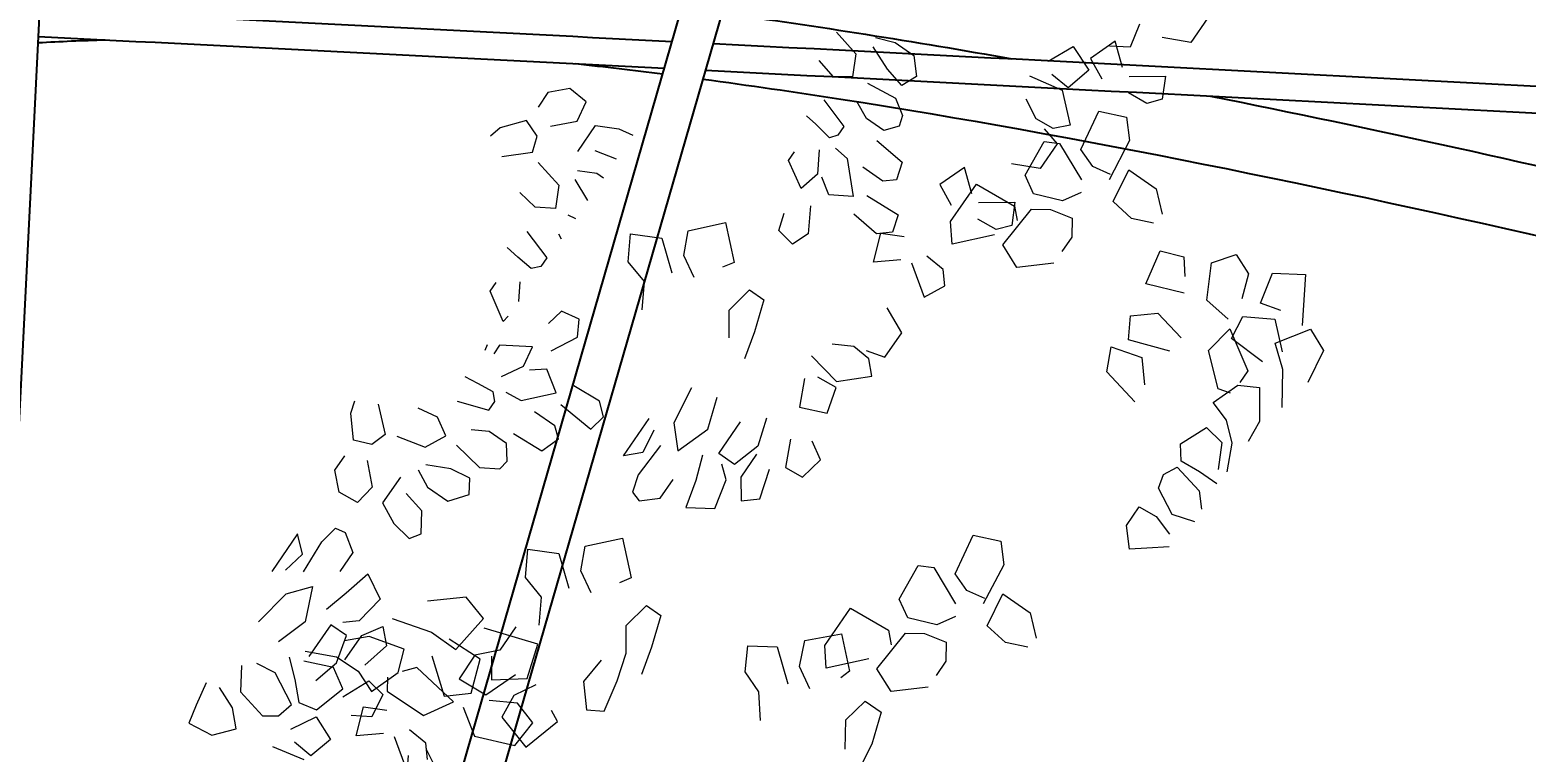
# Model space of a CAD drawing. Header units: metres. Extents: x 10 to 239, y 2 to 253.
# Drawn here: x 65.329 to 66.431, y 175.148 to 175.68 of the extents above; entities that cross this region are included whole.
import ezdxf

# ---------------------------------------------------------------- set-up
doc = ezdxf.new("R2010")
doc.units = ezdxf.units.M
doc.header["$MEASUREMENT"] = 0
doc.layers.get('Defpoints').update_dxf_attribs({"color": 9})
for name, color, linetype in [('-cotas', 252, 'Continuous'), ('1', 7, 'Continuous'), ('1estruct arco', 7, 'Continuous'), ('1lianas', 9, 'Continuous')]:
    doc.layers.add(name, color=color, linetype=linetype)
doc.layers.add('bloques veg', color=7, linetype='Continuous', lineweight=0, true_color=0xbbd5a5)
doc.styles.get("Standard").update_dxf_attribs({"font": 'arial.ttf'})
doc.dimstyles.get("Standard").update_dxf_attribs({"dimtxt": 0.18, "dimasz": 0.18, "dimexe": 0.18, "dimexo": 0.0625, "dimgap": 0.09, "dimtad": 0, "dimtih": 1, "dimtoh": 1, "dimdec": 4, "dimzin": 0, "dimdsep": 46, "dimtxsty": 'Standard', "dimcen": 0.09, "dimadec": 0, "dimazin": 0, "dimtfac": 1, "dimtdec": 4, "dimtofl": 0, "dimtmove": 0, "dimatfit": 3, "dimfxl": 1, "dimtolj": 1, "dimtzin": 0, "dimarcsym": 0})

# ---------------------------------------------------------------- blocks, each defined once
blk = doc.blocks.new('A$C0C3707A3')
at = {"layer": 'bloques veg'}
for p, q in [((2.06742, 0.61882), (2.04484, 0.61626)), ((2.07772, 0.60645), (2.06742, 0.61882)), ((2.02429, 0.6061), (2.04732, 0.59831)), ((2.06167, 0.58819), (2.07772, 0.60645)), ((2.01084, 0.59552), (1.99644, 0.59282)), ((2.03141, 0.58823), (2.01084, 0.59552)), ((2.04732, 0.59831), (2.06167, 0.58819)), ((2.10958, 0.59172), (2.07808, 0.60074)), ((1.97365, 0.58671), (1.99196, 0.58348)), ((2.0281, 0.57454), (2.03141, 0.58823)), ((2.07593, 0.58271), (2.05775, 0.59412)), ((2.10338, 0.57145), (2.10958, 0.59172)), ((1.93645, 0.57791), (1.93589, 0.56263)), ((1.95615, 0.57388), (1.94543, 0.57915)), ((1.96417, 0.58301), (1.96766, 0.56998)), ((1.99016, 0.57718), (1.97293, 0.5807)), ((1.99582, 0.56473), (1.99016, 0.57718)), ((1.99196, 0.58348), (2.00464, 0.57524)), ((2.03895, 0.57745), (2.03027, 0.57513)), ((2.06055, 0.55764), (2.03895, 0.57745)), ((2.04756, 0.58441), (2.05504, 0.56082)), ((2.07082, 0.56272), (2.07593, 0.58271)), ((2.08245, 0.58445), (2.08268, 0.57056)), ((1.96572, 0.5555), (1.95615, 0.57388)), ((1.96766, 0.56998), (1.97006, 0.55667)), ((2.00464, 0.57524), (2.01247, 0.56338)), ((2.01247, 0.56338), (2.0281, 0.57454)), ((2.02187, 0.57171), (2.02174, 0.56353)), ((2.08268, 0.57056), (2.10338, 0.57145)), ((1.91591, 0.56775), (1.91013, 0.55457)), ((1.93141, 0.55329), (1.92358, 0.56515)), ((1.93589, 0.56263), (1.94894, 0.54868)), ((1.98049, 0.55248), (1.99582, 0.56473)), ((2.02174, 0.56353), (2.04297, 0.54944)), ((2.05504, 0.56082), (2.07082, 0.56272)), ((1.91013, 0.55457), (1.90594, 0.54414)), ((1.93353, 0.54106), (1.93141, 0.55329)), ((1.9582, 0.54884), (1.96572, 0.5555)), ((1.97006, 0.55667), (1.98049, 0.55248)), ((2.04297, 0.54944), (2.06055, 0.55764)), ((2.06605, 0.55447), (2.07288, 0.53768)), ((2.0979, 0.55718), (2.08125, 0.55854)), ((2.10681, 0.54561), (2.0979, 0.55718)), ((1.90594, 0.54414), (1.91942, 0.53728)), ((1.94894, 0.54868), (1.9582, 0.54884)), ((2.09641, 0.53235), (2.10681, 0.54561)), ((1.91942, 0.53728), (1.93353, 0.54106)), ((2.07288, 0.53768), (2.09641, 0.53235)), ((2.03409, 0.52612), (2.0321, 0.49883)), ((2.05452, 0.51066), (2.04465, 0.53012)), ((1.9961, 0.51595), (2.00822, 0.49243)), ((2.02426, 0.51069), (2.00833, 0.51806)), ((2.07231, 0.52241), (2.06974, 0.49729)), ((2.09426, 0.51433), (2.08245, 0.51931)), ((2.02407, 0.4897), (2.02426, 0.51069)), ((2.04716, 0.49472), (2.05452, 0.51066)), ((2.09261, 0.49876), (2.09426, 0.51433)), ((1.82485, 0.5038), (1.82291, 0.48932)), ((1.84621, 0.49789), (1.83216, 0.50692)), ((2.0321, 0.49883), (2.04716, 0.49472)), ((2.06974, 0.49729), (2.09261, 0.49876)), ((1.85174, 0.47726), (1.84621, 0.49789)), ((2.00822, 0.49243), (2.02407, 0.4897)), ((2.1294, 0.48302), (2.11535, 0.49206)), ((1.82291, 0.48932), (1.82915, 0.4747)), ((2.10804, 0.48893), (2.1061, 0.47445)), ((2.13493, 0.4624), (2.1294, 0.48302)), ((1.82915, 0.4747), (1.85174, 0.47726)), ((2.1061, 0.47445), (2.11235, 0.45984)), ((2.22525, 0.47264), (2.22202, 0.45433)), ((2.24371, 0.47759), (2.22525, 0.47264)), ((1.86955, 0.47157), (1.84154, 0.46755)), ((1.84509, 0.46734), (1.84612, 0.45482)), ((1.88302, 0.46471), (1.86955, 0.47157)), ((1.88087, 0.44668), (1.88302, 0.46471)), ((2.18472, 0.4676), (2.17887, 0.45905)), ((2.19949, 0.46458), (2.18472, 0.4676)), ((2.19141, 0.44263), (2.19949, 0.46458)), ((1.79892, 0.45729), (1.78806, 0.45439)), ((1.81043, 0.4534), (1.79892, 0.45729)), ((1.84612, 0.45482), (1.85366, 0.44404)), ((2.11235, 0.45984), (2.13493, 0.4624)), ((2.15274, 0.4567), (2.12473, 0.45269)), ((2.16621, 0.44984), (2.15274, 0.4567)), ((2.17887, 0.45905), (2.18128, 0.44574)), ((1.77938, 0.45206), (1.76884, 0.43062)), ((1.81096, 0.43842), (1.81043, 0.4534)), ((1.82788, 0.45342), (1.81877, 0.444)), ((1.85281, 0.42985), (1.83555, 0.45082)), ((1.85366, 0.44404), (1.88087, 0.44668)), ((2.12828, 0.45248), (2.12931, 0.43995)), ((2.16406, 0.43182), (2.16621, 0.44984)), ((1.80706, 0.4269), (1.81096, 0.43842)), ((1.81877, 0.444), (1.81691, 0.42489)), ((2.06257, 0.4372), (2.05203, 0.41576)), ((2.08211, 0.44243), (2.07126, 0.43952)), ((2.09362, 0.43854), (2.08211, 0.44243)), ((2.09415, 0.42355), (2.09362, 0.43854)), ((2.11107, 0.43856), (2.10196, 0.42914)), ((2.12931, 0.43995), (2.13685, 0.42918)), ((2.2253, 0.43775), (2.20923, 0.43694)), ((1.73286, 0.43029), (1.716, 0.42809)), ((1.75414, 0.42901), (1.73286, 0.43029)), ((1.75734, 0.41707), (1.75414, 0.42901)), ((1.76884, 0.43062), (1.77942, 0.41717)), ((1.85079, 0.42), (1.85281, 0.42985)), ((2.10196, 0.42914), (2.1001, 0.41002)), ((2.136, 0.41499), (2.11875, 0.43596)), ((2.13685, 0.42918), (2.16406, 0.43182)), ((2.19533, 0.4367), (2.20967, 0.42659)), ((2.20923, 0.43694), (2.20562, 0.42434)), ((1.77942, 0.41717), (1.80706, 0.4269)), ((1.80534, 0.41597), (1.79708, 0.42074)), ((1.81691, 0.42489), (1.82633, 0.41578)), ((1.82633, 0.41578), (1.85079, 0.42)), ((2.09025, 0.41204), (2.09415, 0.42355)), ((2.19405, 0.41542), (2.18405, 0.4267)), ((2.20967, 0.42659), (2.19405, 0.41542)), ((1.72412, 0.41515), (1.74193, 0.40945)), ((1.74193, 0.40945), (1.75734, 0.41707)), ((1.81044, 0.38825), (1.80534, 0.41597)), ((2.05203, 0.41576), (2.06261, 0.40231)), ((2.06261, 0.40231), (2.09025, 0.41204)), ((2.1352, 0.41361), (2.11675, 0.40867)), ((2.13398, 0.40514), (2.136, 0.41499)), ((2.14166, 0.40255), (2.1352, 0.41361)), ((2.14931, 0.41739), (2.14375, 0.40776)), ((2.16887, 0.40518), (2.14931, 0.41739)), ((2.18667, 0.41693), (2.17155, 0.40823)), ((2.19754, 0.4024), (2.18667, 0.41693)), ((1.78363, 0.41015), (1.76903, 0.38646)), ((2.07622, 0.40363), (2.07037, 0.39508)), ((2.09099, 0.4006), (2.07622, 0.40363)), ((2.08853, 0.40111), (2.08027, 0.40587)), ((2.1001, 0.41002), (2.10952, 0.40091)), ((2.10952, 0.40091), (2.13398, 0.40514)), ((2.11675, 0.40867), (2.11352, 0.39035)), ((2.14375, 0.40776), (2.14587, 0.39553)), ((2.17035, 0.38231), (2.16887, 0.40518)), ((2.17155, 0.40823), (2.17612, 0.39549)), ((2.1833, 0.39043), (2.19754, 0.4024)), ((1.77206, 0.40123), (1.76613, 0.39732)), ((1.79299, 0.38823), (1.77206, 0.40123)), ((2.06682, 0.39529), (2.05223, 0.3716)), ((2.07037, 0.39508), (2.07277, 0.38176)), ((2.08291, 0.37866), (2.09099, 0.4006)), ((2.09363, 0.37339), (2.08853, 0.40111)), ((2.14587, 0.39553), (2.15558, 0.38533)), ((1.76903, 0.38646), (1.78222, 0.38069)), ((1.78107, 0.36759), (1.79299, 0.38823)), ((1.78222, 0.38069), (1.81044, 0.38825)), ((1.75304, 0.38102), (1.76413, 0.37003)), ((2.01416, 0.36605), (2.02544, 0.37606)), ((2.02544, 0.37606), (2.03478, 0.37158)), ((1.76413, 0.37003), (1.78107, 0.36759)), ((2.03478, 0.37158), (2.03936, 0.35885)), ((2.05223, 0.3716), (2.06541, 0.36583)), ((2.06541, 0.36583), (2.09363, 0.37339)), ((2.08683, 0.37273), (2.10117, 0.36261)), ((1.77125, 0.35216), (1.75111, 0.36654)), ((1.96936, 0.35522), (1.98782, 0.36016)), ((1.98782, 0.36016), (1.99978, 0.34591)), ((2.03213, 0.35109), (2.01416, 0.36605)), ((2.08555, 0.35145), (2.07555, 0.36273)), ((2.10117, 0.36261), (2.08555, 0.35145)), ((1.72318, 0.35789), (1.74019, 0.35082)), ((1.74019, 0.35082), (1.7494, 0.33816)), ((1.76555, 0.33434), (1.77125, 0.35216)), ((1.94442, 0.33108), (1.95525, 0.35143)), ((1.95525, 0.35143), (1.96489, 0.34587)), ((1.96931, 0.3424), (1.96936, 0.35522)), ((1.96489, 0.34587), (1.96917, 0.33422)), ((2.0317, 0.344), (2.02434, 0.32806)), ((1.7494, 0.33816), (1.76555, 0.33434)), ((1.87927, 0.33108), (1.8936, 0.3384)), ((1.8936, 0.3384), (1.90302, 0.32929)), ((1.92099, 0.31433), (1.92314, 0.33236)), ((1.92314, 0.33236), (1.94058, 0.33238)), ((1.94058, 0.33238), (1.94299, 0.31906)), ((1.96917, 0.33422), (1.96586, 0.32054)), ((2.04656, 0.33296), (2.04208, 0.32362)), ((2.04345, 0.32621), (2.04647, 0.34098)), ((2.05829, 0.33261), (2.04656, 0.33296)), ((2.06331, 0.30953), (2.05829, 0.33261)), ((1.88139, 0.31884), (1.87927, 0.33108)), ((1.95458, 0.31054), (1.94442, 0.33108)), ((2.02434, 0.32806), (2.04345, 0.32621)), ((2.04208, 0.32362), (2.0492, 0.30575)), ((2.07914, 0.32424), (2.07546, 0.31628)), ((2.09087, 0.32389), (2.07914, 0.32424)), ((2.09857, 0.30385), (2.09087, 0.32389)), ((1.8997, 0.31561), (1.88139, 0.31884)), ((2.07546, 0.31628), (2.07953, 0.30108)), ((1.85173, 0.29927), (1.857, 0.30998)), ((1.857, 0.30998), (1.87691, 0.3095)), ((1.9393, 0.3111), (1.92099, 0.31433)), ((2.11202, 0.31444), (2.10617, 0.30589)), ((2.11911, 0.31401), (2.11202, 0.31444)), ((2.12824, 0.30599), (2.11911, 0.31401)), ((2.14582, 0.31419), (2.13722, 0.30723)), ((2.13722, 0.30723), (2.14396, 0.29508)), ((2.15792, 0.30812), (2.14582, 0.31419)), ((2.1617, 0.29401), (2.15792, 0.30812)), ((1.866, 0.29378), (1.85173, 0.29927)), ((1.88336, 0.29843), (1.866, 0.29378)), ((1.88829, 0.29743), (1.87238, 0.28735)), ((1.90711, 0.29665), (1.88829, 0.29743)), ((2.05963, 0.30156), (2.05552, 0.2865)), ((2.08136, 0.28993), (2.05963, 0.30156)), ((2.10617, 0.30589), (2.10966, 0.29286)), ((2.13131, 0.28587), (2.12824, 0.30599)), ((2.08506, 0.28046), (2.08136, 0.28993)), ((2.10966, 0.29286), (2.11799, 0.28346)), ((2.14396, 0.29508), (2.15455, 0.28163)), ((2.16056, 0.28091), (2.1617, 0.29401)), ((1.83592, 0.26711), (1.84161, 0.28492)), ((1.84161, 0.28492), (1.86123, 0.28552)), ((1.86123, 0.28552), (1.86978, 0.27967)), ((1.87238, 0.28735), (1.87557, 0.27541)), ((1.87557, 0.27541), (1.89945, 0.2818)), ((2.02751, 0.28249), (2.01782, 0.27524)), ((2.04503, 0.27787), (2.02751, 0.28249)), ((2.05552, 0.2865), (2.06465, 0.27848)), ((2.10004, 0.28098), (2.09353, 0.27924)), ((2.11179, 0.26319), (2.10004, 0.28098)), ((1.74408, 0.27645), (1.72555, 0.27614)), ((1.76536, 0.27517), (1.74408, 0.27645)), ((1.76827, 0.26432), (1.76536, 0.27517)), ((2.01782, 0.27524), (2.02319, 0.26388)), ((2.06552, 0.27522), (2.05337, 0.26847)), ((2.08058, 0.27111), (2.06552, 0.27522)), ((2.09353, 0.27924), (2.09006, 0.27482)), ((2.09006, 0.27482), (2.09543, 0.26346)), ((2.13176, 0.27552), (2.12786, 0.264)), ((2.14653, 0.27249), (2.13176, 0.27552)), ((2.15552, 0.25629), (2.14653, 0.27249)), ((1.69524, 0.26143), (1.71652, 0.26271)), ((1.71652, 0.26271), (1.73505, 0.26239)), ((1.73505, 0.26239), (1.75178, 0.25641)), ((1.75178, 0.25641), (1.76827, 0.26432)), ((1.85445, 0.26742), (1.83592, 0.26711)), ((1.8711, 0.26606), (1.85445, 0.26742)), ((1.86837, 0.25021), (1.88804, 0.26362)), ((1.88804, 0.26362), (1.90932, 0.26234)), ((1.9568, 0.27103), (1.93826, 0.27072)), ((1.97808, 0.26975), (1.9568, 0.27103)), ((1.98099, 0.2589), (1.97808, 0.26975)), ((2.02319, 0.26388), (2.03492, 0.26353)), ((2.05337, 0.26847), (2.0675, 0.25481)), ((2.09543, 0.26346), (2.09855, 0.25615)), ((2.12786, 0.264), (2.13461, 0.25185)), ((1.69233, 0.25057), (1.69524, 0.26143)), ((1.94776, 0.25698), (1.96449, 0.25099)), ((1.96449, 0.25099), (1.98099, 0.2589)), ((2.0675, 0.25481), (2.07401, 0.25656)), ((1.70882, 0.24266), (1.69233, 0.25057)), ((1.72555, 0.24865), (1.70882, 0.24266)), ((1.78161, 0.24928), (1.77626, 0.24319)), ((1.80392, 0.23548), (1.78161, 0.24928)), ((1.82987, 0.23757), (1.83594, 0.24966)), ((1.83594, 0.24966), (1.85005, 0.25344)), ((1.88459, 0.24176), (1.86837, 0.25021)), ((1.90934, 0.2449), (1.88459, 0.24176)), ((1.83379, 0.23163), (1.82987, 0.23757)), ((1.86802, 0.23848), (1.84551, 0.23129)), ((1.99432, 0.24386), (1.98897, 0.23777)), ((2.01664, 0.23006), (1.99432, 0.24386)), ((1.65668, 0.22173), (1.67899, 0.23553)), ((1.67899, 0.23553), (1.68434, 0.22945)), ((1.76397, 0.22826), (1.77506, 0.21727)), ((1.79092, 0.21454), (1.80392, 0.23548)), ((1.84551, 0.23129), (1.83379, 0.23163)), ((1.85999, 0.22935), (1.85364, 0.21834)), ((1.87577, 0.23125), (1.85999, 0.22935)), ((2.00363, 0.20912), (2.01664, 0.23006)), ((1.66968, 0.2008), (1.65668, 0.22173)), ((1.85364, 0.21834), (1.88186, 0.2259)), ((1.97669, 0.22284), (1.98778, 0.21185)), ((1.69663, 0.21452), (1.68554, 0.20353)), ((1.7808, 0.2002), (1.76204, 0.21378)), ((1.77506, 0.21727), (1.79092, 0.21454)), ((1.98778, 0.21185), (2.00363, 0.20912)), ((1.68554, 0.20353), (1.66968, 0.2008)), ((1.73331, 0.20376), (1.75083, 0.19915)), ((1.99351, 0.19478), (1.97475, 0.20836)), ((1.6798, 0.18645), (1.69856, 0.20004)), ((1.75083, 0.19915), (1.75925, 0.18511)), ((1.77677, 0.1805), (1.7808, 0.2002)), ((1.86279, 0.19287), (1.87306, 0.19795)), ((1.87136, 0.16957), (1.86279, 0.19287)), ((1.87306, 0.19795), (1.88161, 0.1921)), ((1.94602, 0.19834), (1.96355, 0.19373)), ((1.96355, 0.19373), (1.97196, 0.1797)), ((1.98948, 0.17508), (1.99351, 0.19478)), ((1.68383, 0.16676), (1.6798, 0.18645)), ((1.70977, 0.18541), (1.70135, 0.17137)), ((1.72729, 0.19002), (1.70977, 0.18541)), ((1.75925, 0.18511), (1.77677, 0.1805)), ((1.88161, 0.1921), (1.88547, 0.17335)), ((1.83922, 0.16794), (1.85, 0.17548)), ((1.85, 0.17548), (1.85717, 0.17042)), ((1.97196, 0.1797), (1.98948, 0.17508)), ((1.70135, 0.17137), (1.68383, 0.16676)), ((1.84366, 0.14703), (1.83922, 0.16794)), ((1.85717, 0.17042), (1.86124, 0.15523)), ((1.62829, 0.16494), (1.63763, 0.16046)), ((1.63763, 0.16046), (1.64221, 0.14773)), ((1.86524, 0.14466), (1.87745, 0.16422)), ((1.87745, 0.16422), (1.88962, 0.15352)), ((1.90164, 0.15209), (1.91559, 0.16514)), ((1.91559, 0.16514), (1.92681, 0.16233)), ((1.92681, 0.16233), (1.92784, 0.14981)), ((1.63498, 0.13997), (1.61701, 0.15494)), ((1.81941, 0.14635), (1.82563, 0.14918)), ((1.82563, 0.14918), (1.83606, 0.14499)), ((1.88962, 0.15352), (1.88543, 0.1431)), ((1.92784, 0.14981), (1.91757, 0.14473)), ((2.03154, 0.15044), (2.03205, 0.13584)), ((2.05042, 0.14542), (2.04947, 0.15524)), ((1.81581, 0.13375), (1.81941, 0.14635)), ((1.83606, 0.14499), (1.83955, 0.13197)), ((1.86706, 0.13352), (1.86524, 0.14466)), ((1.8866, 0.13875), (1.9002, 0.14007)), ((1.9002, 0.14007), (1.894, 0.1198)), ((2.00031, 0.14207), (2.01034, 0.13002)), ((2.01635, 0.1293), (2.01887, 0.14161)), ((2.01887, 0.14161), (2.01751, 0.14668)), ((2.0474, 0.13065), (2.05042, 0.14542)), ((1.63455, 0.13288), (1.62719, 0.11694)), ((1.78875, 0.12184), (1.79728, 0.13344)), ((1.79728, 0.13344), (1.80742, 0.13034)), ((1.8243, 0.11508), (1.81581, 0.13375)), ((1.83955, 0.13197), (1.83674, 0.12074)), ((1.87561, 0.12767), (1.8866, 0.13875)), ((1.9714, 0.13432), (1.97378, 0.13186)), ((1.98739, 0.13318), (1.98688, 0.13847)), ((1.65787, 0.124), (1.6421, 0.1221)), ((1.6463, 0.11509), (1.64932, 0.12986)), ((1.66324, 0.11264), (1.65787, 0.124)), ((1.80742, 0.13034), (1.80874, 0.11673)), ((1.85117, 0.10599), (1.85244, 0.12728)), ((1.85244, 0.12728), (1.85896, 0.12902)), ((1.85896, 0.12902), (1.86446, 0.12584)), ((1.86446, 0.12584), (1.86628, 0.1147)), ((1.95041, 0.12792), (1.94723, 0.12242)), ((1.94723, 0.12242), (1.95122, 0.11185)), ((1.95692, 0.12967), (1.95041, 0.12792)), ((1.96867, 0.11188), (1.95692, 0.12967)), ((1.98863, 0.1242), (1.98503, 0.11161)), ((2.0034, 0.12118), (1.98863, 0.1242)), ((2.02786, 0.12541), (2.0474, 0.13065)), ((1.62719, 0.11694), (1.6463, 0.11509)), ((1.6421, 0.1221), (1.63849, 0.1095)), ((1.688, 0.11579), (1.67179, 0.10679)), ((1.69901, 0.10943), (1.688, 0.11579)), ((1.79282, 0.10665), (1.78875, 0.12184)), ((1.80874, 0.11673), (1.806, 0.10087)), ((1.86628, 0.1147), (1.86753, 0.10572)), ((1.894, 0.1198), (1.88749, 0.11805)), ((1.91331, 0.11876), (1.90916, 0.11687)), ((1.90916, 0.11687), (1.92467, 0.10241)), ((1.93667, 0.11842), (1.92447, 0.12175)), ((2.01269, 0.10389), (2.0034, 0.12118)), ((2.03723, 0.10349), (2.04597, 0.11863)), ((2.04597, 0.11863), (2.05958, 0.11995)), ((2.05958, 0.11995), (2.06415, 0.10721)), ((1.64791, 0.10039), (1.66324, 0.11264)), ((1.6891, 0.09863), (1.69901, 0.10943)), ((1.75793, 0.10661), (1.76328, 0.11269)), ((1.76359, 0.09416), (1.75793, 0.10661)), ((1.76328, 0.11269), (1.77726, 0.10829)), ((1.77726, 0.10829), (1.78429, 0.09506)), ((1.80116, 0.09725), (1.79282, 0.10665)), ((1.81643, 0.09669), (1.82771, 0.10669)), ((1.82771, 0.10669), (1.83713, 0.09758)), ((1.88798, 0.11197), (1.89179, 0.11222)), ((1.95122, 0.11185), (1.95464, 0.10346)), ((1.98503, 0.11161), (1.99069, 0.09916)), ((2.06415, 0.10721), (2.057, 0.09483)), ((1.61953, 0.1021), (1.6055, 0.09368)), ((1.63012, 0.08865), (1.61953, 0.1021)), ((1.67065, 0.09369), (1.6891, 0.09863)), ((1.71494, 0.10207), (1.69736, 0.09387)), ((1.7277, 0.0892), (1.71494, 0.10207)), ((1.81703, 0.07707), (1.81643, 0.09669)), ((1.83713, 0.09758), (1.83845, 0.08397)), ((1.92467, 0.10241), (1.93118, 0.10416)), ((2.00845, 0.08065), (2.01769, 0.09825)), ((2.01769, 0.09825), (2.02833, 0.09761)), ((2.02833, 0.09761), (2.03558, 0.08792)), ((1.60293, 0.06856), (1.60174, 0.09035)), ((1.6055, 0.09368), (1.61008, 0.08095)), ((1.61725, 0.07589), (1.63012, 0.08865)), ((1.65206, 0.08056), (1.66718, 0.08927)), ((1.66718, 0.08927), (1.68571, 0.08958)), ((1.68571, 0.08958), (1.68891, 0.07764)), ((1.69736, 0.09387), (1.69288, 0.08452)), ((1.71149, 0.0802), (1.7277, 0.0892)), ((1.7736, 0.08288), (1.76359, 0.09416)), ((1.79313, 0.08812), (1.7736, 0.08288)), ((2.03558, 0.08792), (2.02546, 0.07358)), ((2.057, 0.09483), (2.04615, 0.09192)), ((1.69746, 0.07179), (1.71149, 0.0802)), ((1.68891, 0.07764), (1.66503, 0.07124)), ((1.73719, 0.07545), (1.72308, 0.07167)), ((1.7477, 0.06664), (1.73719, 0.07545)), ((1.78085, 0.07319), (1.7684, 0.06753)), ((1.79599, 0.06445), (1.78085, 0.07319)), ((2.02546, 0.07358), (2.01845, 0.06937)), ((1.68509, 0.06149), (1.6673, 0.04975)), ((1.70804, 0.05834), (1.68509, 0.06149)), ((1.74836, 0.05983), (1.7477, 0.06664)), ((1.7684, 0.06753), (1.77081, 0.05421)), ((1.80663, 0.06381), (1.80519, 0.05179)), ((1.81552, 0.06969), (1.80663, 0.06381)), ((1.83233, 0.05906), (1.81552, 0.06969)), ((1.69793, 0.04399), (1.70804, 0.05834)), ((1.715, 0.04973), (1.737, 0.05446)), ((1.737, 0.05446), (1.74836, 0.05983)), ((1.77081, 0.05421), (1.78319, 0.04706)), ((1.67521, 0.03325), (1.69793, 0.04399)), ((1.71219, 0.03851), (1.72543, 0.04554)), ((1.72543, 0.04554), (1.73673, 0.0381)), ((1.78319, 0.04706), (1.79405, 0.04997)), ((1.80519, 0.05179), (1.82113, 0.04443)), ((1.82113, 0.04443), (1.82931, 0.04429)), ((1.73673, 0.0381), (1.70851, 0.03054))]:
    blk.add_line(p, q, dxfattribs=at)
blk = doc.blocks.new('*D90')
at = {"layer": '-cotas', "color": 0, "lineweight": -2, "transparency": 16777216}
for p, q in [((35.5997, 175.5332), (35.5997, 162.1857)), ((89.3642, 175.5332), (89.3642, 162.1857)), ((35.7797, 162.3657), (58.2102, 162.3657)), ((89.1842, 162.3657), (59.8709, 162.3657))]:
    blk.add_line(p, q, dxfattribs=at)
at = {"layer": '-cotas', "color": 0, "transparency": 16777216}
for points in [[(35.7797, 162.3957), (35.7797, 162.3357), (35.5997, 162.3657)], [(89.1842, 162.3957), (89.1842, 162.3357), (89.3642, 162.3657)]]:
    blk.add_solid(points, dxfattribs=at)
at = {"layer": 'Defpoints', "color": 0, "transparency": 16777216}
for p in [(35.5997, 175.5957), (89.3642, 175.5957), (89.3642, 162.3657)]:
    blk.add_point(p, dxfattribs=at)
at = {"layer": '-cotas', "color": 0, "transparency": 16777216, "insert": (59.0405, 162.3657), "char_height": 0.3, "attachment_point": 5}
blk.add_mtext('\\A1;53.7645', dxfattribs=at)

msp = doc.modelspace()

# ---------------------------------------------------------------- linework, layer by layer
at = {"layer": '1'}
msp.add_line((65.23798, 173.7185), (65.35062, 175.97175), dxfattribs=at)
for points in [[(65.33679, 175.69513), (65.49063, 175.68738), (65.64598, 175.67954), (65.80243, 175.67158)], [(65.3358, 175.6752), (65.4882, 175.66755), (65.64197, 175.65979), (65.79675, 175.65191)], [(65.83281, 175.67003), (66.22791, 175.64989), (66.62981, 175.62896), (67.03163, 175.60674)], [(65.82713, 175.65037), (66.22379, 175.63015), (66.6269, 175.60909), (67.03037, 175.58678)]]:
    msp.add_open_spline(points, degree=3, dxfattribs=at)
at = {"layer": '1estruct arco'}
for p, q in [((65.20166, 173.59283), (66.31066, 177.43009)), ((65.23163, 173.59151), (66.33943, 177.42159))]:
    msp.add_line(p, q, dxfattribs=at)
for radius, start, end in [(21.59873, 28.135936, 149.788644), (21.51609, 28.183951, 149.787683), (20.72709, 28.662092, 149.778129)]:
    msp.add_arc((59.06396, 158.01334), radius, start, end, dxfattribs=at)
at = {"layer": '1lianas'}
for points in [[(65.83927, 175.69234), (65.9089, 175.68291), (65.98022, 175.67159), (66.05269, 175.65877)], [(65.33557, 175.67067), (65.35175, 175.67158), (65.36818, 175.67228), (65.38489, 175.67273)], [(65.73146, 175.65523), (65.75261, 175.65291), (65.77397, 175.65037), (65.79552, 175.64764)]]:
    msp.add_open_spline(points, degree=3, dxfattribs=at)
for points, knots in [([(65.82522, 175.64378), (65.85867, 175.63931), (65.89256, 175.63438), (66.27456, 175.57494), (66.6591, 175.47867), (67.01775, 175.38619)], [4.78997219, 4.78997219, 4.78997219, 4.78997219, 4.85429644, 4.85429644, 5.50749147, 5.50749147, 5.50749147, 5.50749147]), ([(66.19894, 175.63125), (66.4392, 175.5835), (66.72065, 175.51444), (66.98992, 175.44501), (67.02095, 175.437)], [5.0149205, 5.0149205, 5.0149205, 5.0149205, 5.44539401, 5.50184644, 5.50184644, 5.50184644, 5.50184644])]:
    msp.add_open_spline(points, degree=3, knots=knots, dxfattribs=at)

# ---------------------------------------------------------------- block references
at = {"layer": 'bloques veg', "color": 2}
for p, xscale, yscale, zscale, rotation in [((64.81836, 173.44397), -1.148412669704233, 1.148412669704233, 1.148412669704233, 250.4635127242645), ((63.0397, 174.49995), 1.260409816243446, 1.260409816243446, 1.260409816243446, 359.6145960760396)]:
    msp.add_blockref('A$C0C3707A3', p, dxfattribs=dict(at, xscale=xscale, yscale=yscale, zscale=zscale, rotation=rotation))

# ---------------------------------------------------------------- dimensions: what is measured, and where the dimension line sits
at = {"layer": '-cotas'}
dim = msp.add_linear_dim(base=(89.36416, 162.36569), p1=(35.59966, 175.59571), p2=(89.36416, 175.59571), angle=0, dimstyle='Standard', override={"dimtxt": 0.3}, dxfattribs=at)
dim.commit()
dim.dimension.update_dxf_attribs({"geometry": '*D90', "text_midpoint": (59.04055, 162.36569), "dimtype": 161})

doc.saveas('drawing.dxf')
